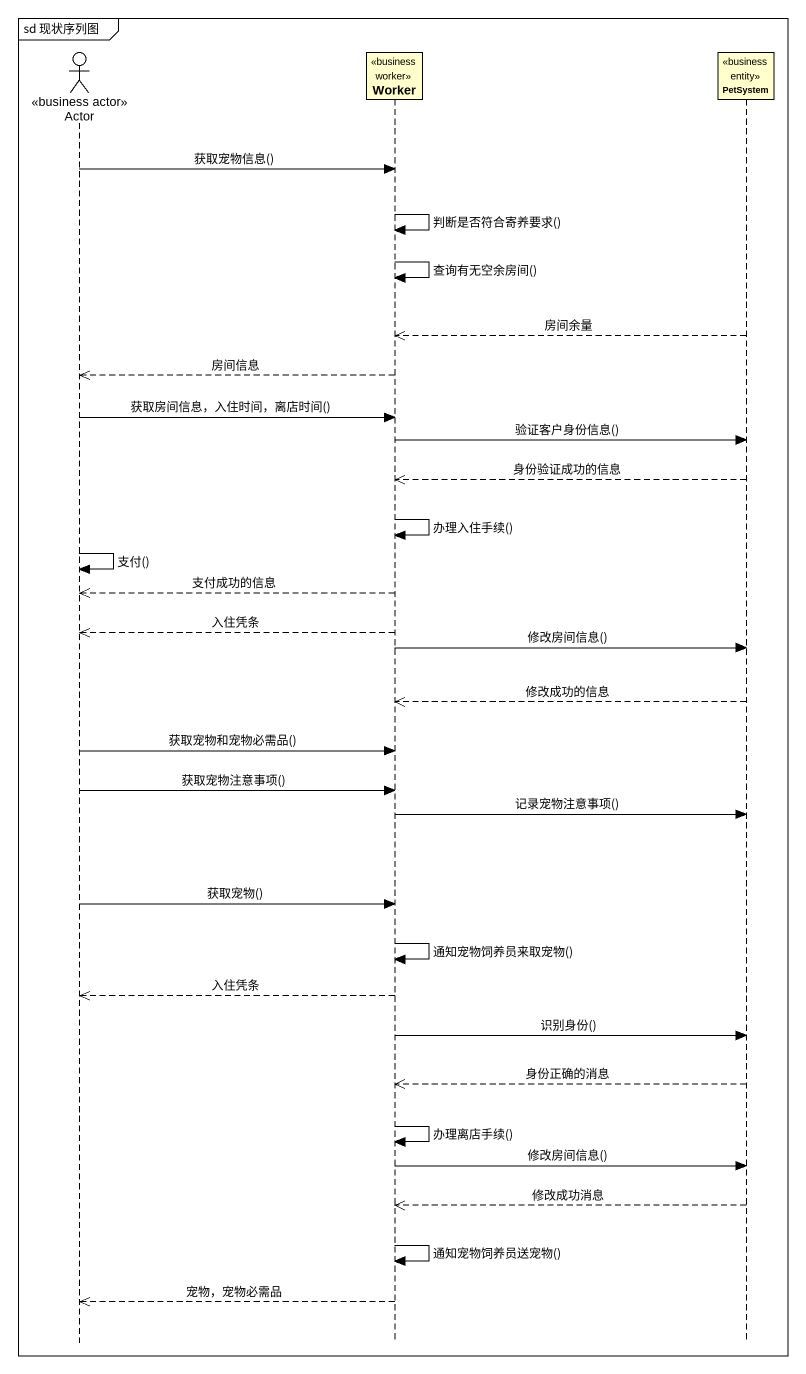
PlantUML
@startuml
mainframe sd 现状序列图
hide footbox
actor "Actor" as Actor_ <<business actor>>
participant Worker <<business worker>>
participant PetSystem <<business entity>>

Actor_ -> Worker : 获取宠物信息()
Worker -> Worker : 判断是否符合寄养要求()
Worker -> Worker : 查询有无空余房间()
PetSystem -->> Worker : 房间余量
Worker -->> Actor_ : 房间信息
Actor_ -> Worker : 获取房间信息，入住时间，离店时间()
Worker -> PetSystem : 验证客户身份信息()
PetSystem -->> Worker : 身份验证成功的信息
Worker -> Worker : 办理入住手续()
Actor_ -> Actor_ : 支付()
Worker -->> Actor_ : 支付成功的信息
Worker -->> Actor_ : 入住凭条
Worker -> PetSystem : 修改房间信息()
PetSystem -->> Worker : 修改成功的信息
Actor_ -> Worker : 获取宠物和宠物必需品()
Actor_ -> Worker : 获取宠物注意事项()
Worker -> PetSystem : 记录宠物注意事项()
Actor_ -> Worker : 获取宠物()
Worker -> Worker : 通知宠物饲养员来取宠物()
Worker -->> Actor_ : 入住凭条
Worker -> PetSystem : 识别身份()
PetSystem -->> Worker : 身份正确的消息
Worker -> Worker : 办理离店手续()
Worker -> PetSystem : 修改房间信息()
PetSystem -->> Worker : 修改成功消息
Worker -> Worker : 通知宠物饲养员送宠物()
Worker -->> Actor_ : 宠物，宠物必需品
@enduml
